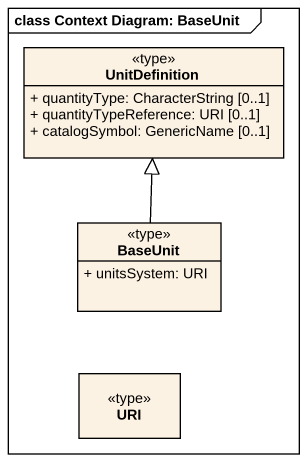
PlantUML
@startuml
mainframe class Context Diagram: BaseUnit
hide circle
hide empty members
skinparam classAttributeIconSize 0
class UnitDefinition <<type>> {
  + quantityType: CharacterString [0..1]
  + quantityTypeReference: URI [0..1]
  + catalogSymbol: GenericName [0..1]
}
class BaseUnit <<type>> {
  + unitsSystem: URI
}
class URI <<type>>
BaseUnit -up-|> UnitDefinition
@enduml
